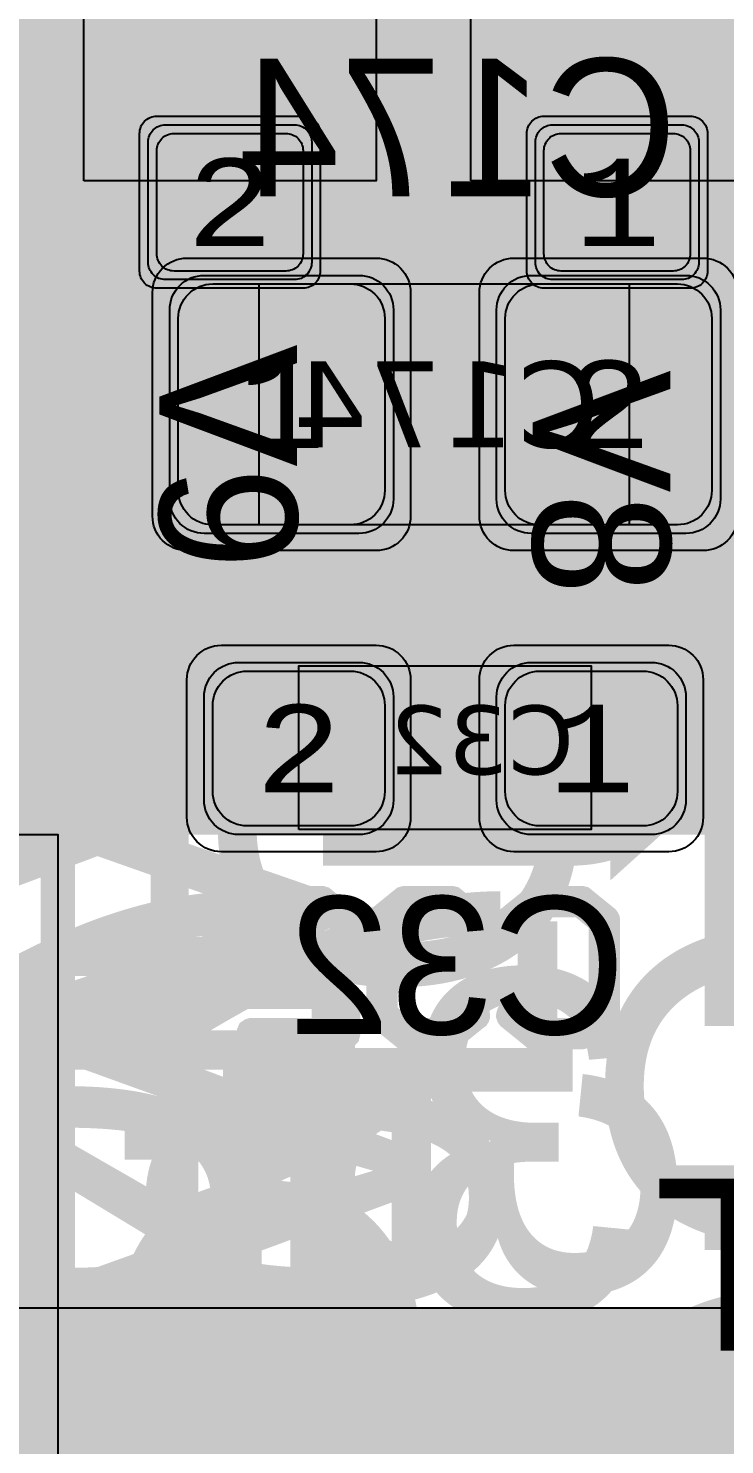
# Model space of a CAD drawing. Extents: x -28 to 199, y -61 to 255.
# Drawn here: x 136.83 to 140.88, y 65.7 to 73.94 of the extents above; entities that cross this region are included whole.
import ezdxf
from ezdxf.enums import TextEntityAlignment as Align

# ---------------------------------------------------------------- set-up
doc = ezdxf.new("R2010")
doc.units = 0
doc.header["$MEASUREMENT"] = 0
for name, color, linetype in [('ASSEMBLY_OUTLINES_BTM', 191, 'CONTINUOUS'), ('ASSEMBLY_OUTLINES_TOP', 102, 'CONTINUOUS'), ('ASSEMBLY_PART_NUMBERS_BTM', 191, 'CONTINUOUS'), ('ASSEMBLY_PART_NUMBERS_TOP', 102, 'CONTINUOUS'), ('ASSEMBLY_REF_DES_BTM', 191, 'CONTINUOUS'), ('ASSEMBLY_REF_DES_TOP', 102, 'CONTINUOUS'), ('DRILL_DRAWING', 21, 'CONTINUOUS'), ('GENERATED_SILKSCREEN_BTM', 255, 'CONTINUOUS'), ('GENERATED_SILKSCREEN_TOP', 140, 'CONTINUOUS'), ('PART_PADS_SMD_BTM', 10, 'CONTINUOUS'), ('PART_PADS_SMD_TOP', 150, 'CONTINUOUS'), ('PIN_NUMBERS_BTM', 8, 'CONTINUOUS'), ('PIN_NUMBERS_TOP', 8, 'CONTINUOUS'), ('PLACEMENT_OUTLINES_BTM', 222, 'CONTINUOUS'), ('PLACEMENT_OUTLINES_TOP', 130, 'CONTINUOUS'), ('PLANE_DATA_LAYER_BOTTOM', 10, 'CONTINUOUS'), ('PLANE_SHAPES_LAYER_2', 230, 'CONTINUOUS'), ('PLANE_SHAPES_LAYER_3', 81, 'CONTINUOUS'), ('PLANE_SHAPES_LAYER_BOTTOM', 10, 'CONTINUOUS'), ('SILKSCREEN_OUTLINES_BTM', 211, 'CONTINUOUS'), ('SILKSCREEN_OUTLINES_TOP', 150, 'CONTINUOUS'), ('SILKSCREEN_REF_DES_BTM', 211, 'CONTINUOUS'), ('SILKSCREEN_REF_DES_TOP', 150, 'CONTINUOUS'), ('SOLDERMASK_PADS_BTM', 12, 'CONTINUOUS'), ('SOLDERMASK_PADS_TOP', 180, 'CONTINUOUS'), ('SOLDERPASTE_PADS_BTM', 12, 'CONTINUOUS'), ('SOLDERPASTE_PADS_TOP', 180, 'CONTINUOUS'), ('TRACES_LAYER_3', 81, 'CONTINUOUS'), ('TRACES_LAYER_BOTTOM', 10, 'CONTINUOUS'), ('TRACES_LAYER_TOP', 150, 'CONTINUOUS')]:
    doc.layers.add(name, color=color, linetype=linetype)
doc.styles.add('COURIER_NEW', font='COUR.TTF')
doc.styles.add('VERDANA', font='verdana.TTF')
doc.styles.add('VERIBEST_GERBER_0', font='txt')

msp = doc.modelspace()

# ---------------------------------------------------------------- hatches: boundary and pattern name
at = {"layer": 'PLANE_DATA_LAYER_BOTTOM'}
h = msp.add_hatch(color=256, dxfattribs=at)
h.paths.add_polyline_path([(169.5, 75.5762, -0.414213562373095), (169.4238, 75.5), (168.555096, 75.5, -0.414213562373095), (168.478896, 75.5762), (168.478896, 75.576202, -0.0604851549101079), (168.48111, 75.594437, 0.0604923626898883), (168.5, 75.750001), (168.5, 76.95, 0.414213562373095), (167.85, 77.6), (166.65, 77.6, 0.414213562373095), (166, 76.95), (166, 75.749999, 0.0604915906442908), (166.01889, 75.594437, -0.060485154910108), (166.021104, 75.576202), (166.021104, 75.5762, -0.414213562373095), (165.944904, 75.5), (162.827052, 75.5, -0.6109691680550992), (162.765167, 75.62066, 0.1570208344114398), (163, 76.349999), (163, 76.35, 0.9999999999999999), (160.5, 76.35), (160.5, 76.349999, 0.1570208344114398), (160.734833, 75.62066, -0.6109691680550992), (160.672948, 75.5), (159, 75.5), (159, 67), (159.977682, 66.022318, -0.1989099556854013), (160, 65.968437), (160, 60.5), (169.4238, 60.5, -0.414213562373095), (169.5, 60.4238), (169.5, 57.0762, -0.414213562373095), (169.4238, 57), (168.5762, 57, -0.414213562373095), (168.5, 57.0762), (168.5, 58.2, 0.414213562373095), (167.85, 58.85), (166.65, 58.85, 0.414213562373095), (166, 58.2), (166, 57.0762, -0.414213562373095), (165.9238, 57), (162.968376, 57, -0.414213562373095), (162.892176, 57.0762, -0.1018534239435747), (162.898371, 57.106296, 1.5184150743120406), (160.601629, 57.106296, -0.1018534239435747), (160.607824, 57.0762, -0.414213562373095), (160.531624, 57), (157.5762, 57, -0.414213562373095), (157.5, 57.0762), (157.5, 63), (135.0762, 63, -0.414213562373095), (135, 63.0762), (135, 63.4588, -0.414213562373095), (135.0762, 63.535), (135.215, 63.535, 0.414213562373095), (135.665, 63.985), (135.665, 65.015, 0.414213562373095), (135.215, 65.465), (135.0762, 65.465, -0.414213562373095), (135, 65.5412), (135, 66.4238, -0.414213562373095), (135.0762, 66.5), (156.5, 66.5), (156.5, 77.9238, -0.414213562373095), (156.5762, 78), (169.4238, 78, -0.414213562373095), (169.5, 77.9238)], flags=0)
h.paths.add_polyline_path([(136.495, 63.535, 0.414213562373095), (136.945, 63.985), (136.945, 65.015, 0.414213562373095), (136.495, 65.465), (136.345, 65.465, 0.414213562373095), (135.895, 65.015), (135.895, 63.985, 0.414213562373095), (136.345, 63.535)], flags=0)
at = {"layer": 'PLANE_SHAPES_LAYER_2'}
h = msp.add_hatch(color=256, dxfattribs=at)
h.paths.add_polyline_path([(169.5, 129.25), (149.5, 129.25), (142.25, 122), (142.25, 90.5), (147.5, 90.5), (147.5, 80), (154, 80), (154, 69.25), (131.75, 69.25), (131.75, 73.25), (121.25, 73.25), (121.25, 81), (110.5, 81), (110.5, 125.75), (106.5, 125.75), (106.5, 128.75), (93.5, 128.75), (93.5, 120.25), (91.75, 120.25), (91.75, 121.5), (80, 121.5), (80, 118.25), (73.25, 118.25), (73.25, 124.5), (67.5, 124.5), (67.5, 128), (57.75, 128), (57.75, 120.25), (55.25, 120.25), (55.25, 121.5), (47.5, 121.5), (47.5, 119), (35, 119), (35, 134.75), (32.75, 134.75), (32.75, 159.75), (29.25, 159.75), (29.25, 175.25), (22.5, 175.25), (22.5, 195.25), (17.25, 195.25), (17.25, 198), (22.5, 198), (22.5, 216.5), (40.25, 216.5), (40.25, 235.5), (54.5, 235.5), (54.5, 254), (87.25, 254), (87.25, 236.25), (86.25, 236.25), (86.25, 228.75), (81, 228.75), (81, 218.75), (95.25, 218.75), (95.25, 194.5), (87, 194.5), (87, 172), (131.1, 172), (131.1, 208.75), (115.5, 208.75), (115.5, 213.75), (106.75, 213.75), (106.75, 218.75), (110.25, 222.25), (110.25, 226.25), (142.5, 226.25), (142.5, 221.5), (160.5, 221.5), (160.5, 240.75), (169.5, 240.75)])
h.paths.add_polyline_path([(35.5, 149.5), (41.75, 149.5), (41.75, 152), (39.25, 152), (39.25, 154), (37.75, 154), (37.75, 152), (35.5, 152)], flags=16)
h.paths.add_polyline_path([(37.5, 125.75), (37.5, 128.75), (42.75, 128.75), (42.75, 125.75)], flags=16)
h.paths.add_polyline_path([(52, 127.75), (52, 130.75), (54.25, 130.75), (54.25, 127.75)], flags=16)
h.paths.add_polyline_path([(50.75, 219.5), (50.75, 226.5), (71.75, 226.5), (71.75, 219.5)], flags=16)
h.paths.add_polyline_path([(66.5, 150.75), (66.5, 177.5), (72.25, 177.5), (72.25, 150.75)], flags=16)
h.paths.add_polyline_path([(47.25, 185.25), (73, 185.25), (73, 188.25), (70.25, 188.25), (70.25, 191), (47.25, 191)], flags=16)
h.paths.add_polyline_path([(84.5, 208), (84.5, 212.75), (85, 212.75), (85, 208)], flags=16)
h.paths.add_polyline_path([(61.5, 137.25), (87.75, 137.25), (87.75, 140.5), (84.75, 140.5), (84.75, 143), (61.5, 143)], flags=16)
h.paths.add_polyline_path([(88.75, 127), (88.75, 130), (91, 130), (91, 127)], flags=16)
h.paths.add_polyline_path([(85.5, 130.25), (85.5, 132.5), (91, 132.5), (91, 130.25)], flags=16)
h.paths.add_polyline_path([(108.75, 142.25), (135.75, 142.25), (135.75, 145.75), (132.25, 145.75), (132.25, 149), (108.75, 149)], flags=16)
h.paths.add_polyline_path([(114.25, 126.75), (140.75, 126.75), (140.75, 129.75), (137.25, 129.75), (137.25, 133), (114.25, 133)], flags=16)
h.paths.add_polyline_path([(155.25, 180.25), (166.25, 180.25), (166.25, 186.25), (152.25, 186.25), (152.25, 183), (155.25, 183)], flags=16)
at = {"layer": 'PLANE_SHAPES_LAYER_3'}
h = msp.add_hatch(color=256, dxfattribs=at)
h.paths.add_polyline_path([(169.5, 129.25), (149.5, 129.25), (142.25, 122), (142.25, 90.5), (147.5, 90.5), (147.5, 80), (154, 80), (154, 69.25), (131.75, 69.25), (131.75, 73.25), (121.25, 73.25), (121.25, 81), (110.5, 81), (110.5, 125.75), (106.5, 125.75), (106.5, 128.75), (93.5, 128.75), (93.5, 120.25), (91.75, 120.25), (91.75, 121.5), (80, 121.5), (80, 118.25), (73.25, 118.25), (73.25, 124.5), (67.5, 124.5), (67.5, 127.75), (58.25, 127.75), (58.25, 130.25), (88.75, 130.25), (88.75, 127), (91, 127), (91, 132.5), (55, 132.5), (55, 131.25), (52, 131.25), (52, 127.75), (55, 127.75), (55, 127.25), (57.75, 127.25), (57.75, 120.25), (55.25, 120.25), (55.25, 121.5), (47.5, 121.5), (47.5, 119), (35, 119), (35, 134.75), (32.75, 134.75), (32.75, 159.75), (29.25, 159.75), (29.25, 175.25), (22.5, 175.25), (22.5, 195.25), (17.25, 195.25), (17.25, 198), (22.5, 198), (22.5, 216.5), (40.25, 216.5), (40.25, 235.5), (54.5, 235.5), (54.5, 254), (87.25, 254), (87.25, 236.25), (86.25, 236.25), (86.25, 228.75), (81, 228.75), (81, 218.75), (95.25, 218.75), (95.25, 194.5), (87, 194.5), (87, 172), (131.1, 172), (131.1, 208.75), (115.5, 208.75), (115.5, 213.75), (106.75, 213.75), (106.75, 218.75), (110.25, 222.25), (110.25, 226.25), (142.5, 226.25), (142.5, 221.5), (160.5, 221.5), (160.5, 240.75), (169.5, 240.75)])
h.paths.add_polyline_path([(35.5, 149.5), (41.75, 149.5), (41.75, 152), (39.25, 152), (39.25, 154), (37.75, 154), (37.75, 152), (35.5, 152)], flags=16)
h.paths.add_polyline_path([(37.5, 125.75), (37.5, 128.75), (42.75, 128.75), (42.75, 125.75)], flags=16)
h.paths.add_polyline_path([(50.75, 219.5), (50.75, 226.5), (71.75, 226.5), (71.75, 219.5)], flags=16)
h.paths.add_polyline_path([(66.5, 150.75), (66.5, 177.5), (72.25, 177.5), (72.25, 150.75)], flags=16)
h.paths.add_polyline_path([(47.25, 185.25), (73, 185.25), (73, 188.25), (70.25, 188.25), (70.25, 191), (47.25, 191)], flags=16)
h.paths.add_polyline_path([(84.5, 208), (84.5, 212.75), (85, 212.75), (85, 208)], flags=16)
h.paths.add_polyline_path([(61.5, 137.25), (87.75, 137.25), (87.75, 140.5), (84.75, 140.5), (84.75, 143), (61.5, 143)], flags=16)
h.paths.add_polyline_path([(108.75, 142.25), (135.75, 142.25), (135.75, 145.75), (132.25, 145.75), (132.25, 149), (108.75, 149)], flags=16)
h.paths.add_polyline_path([(114.25, 126.75), (140.75, 126.75), (140.75, 129.75), (137.25, 129.75), (137.25, 133), (114.25, 133)], flags=16)
h.paths.add_polyline_path([(155.25, 180.25), (166.25, 180.25), (166.25, 186.25), (152.25, 186.25), (152.25, 183), (155.25, 183)], flags=16)
at = {"layer": 'PLANE_SHAPES_LAYER_BOTTOM'}
msp.add_hatch(color=256, dxfattribs=at).paths.add_polyline_path([(169.5, 75.5), (159, 75.5), (159, 67), (160, 66), (160, 60.5), (169.5, 60.5), (169.5, 57), (157.5, 57), (157.5, 63), (135, 63), (135, 66.5), (156.5, 66.5), (156.5, 78), (169.5, 78)], flags=0)

# ---------------------------------------------------------------- linework, layer by layer
at = {"layer": 'ASSEMBLY_OUTLINES_BTM'}
for points in [[(138.17, 71.05), (138.17, 72.45), (140.32, 72.45), (140.32, 71.05)], [(138.4, 69.28), (138.4, 70.23), (140.1, 70.23), (140.1, 69.28)]]:
    msp.add_lwpolyline(points, close=True, dxfattribs=at)
at = {"layer": 'ASSEMBLY_OUTLINES_BTM', "const_width": 0.2}
msp.add_lwpolyline([(132, 65.25), (132, 69.25), (137, 69.25), (137, 65.25)], close=True, dxfattribs=at)
at = {"layer": 'ASSEMBLY_OUTLINES_TOP'}
for points in [[(137.15, 73.05), (137.15, 75.95), (138.85, 75.95), (138.85, 73.05)], [(139.4, 73.05), (139.4, 75.95), (141.1, 75.95), (141.1, 73.05)]]:
    msp.add_lwpolyline(points, close=True, dxfattribs=at)
at = {"layer": 'ASSEMBLY_OUTLINES_TOP', "const_width": 0.1}
msp.add_lwpolyline([(139.5, 73.5), (141, 73.5)], dxfattribs=at)
at = {"layer": 'GENERATED_SILKSCREEN_BTM', "const_width": 0.15}
for points in [[(138.1988, 73.2376), (137.7684, 73.6664), (137.7684, 73.2376), (138.1988, 73.2376)], [(139.6228, 72.9792), (139.6292, 72.9776), (139.6332, 72.9744), (139.6348, 72.9688), (139.6356, 72.9624), (139.6348, 72.9568), (139.6332, 72.9512), (139.6292, 72.9472), (139.6228, 72.9464), (139.3108, 72.9464), (139.3052, 72.9472), (139.3004, 72.9512), (139.298, 72.9568), (139.2972, 72.9624), (139.298, 72.9688), (139.3004, 72.9744), (139.3052, 72.9776), (139.3108, 72.9792), (139.4516, 72.9792), (139.4516, 73.7304), (139.4524, 73.736), (139.4548, 73.74), (139.4588, 73.7424), (139.4644, 73.7432), (139.4684, 73.744), (139.4724, 73.744), (139.4756, 73.7424), (139.4788, 73.7392), (139.6348, 73.52), (139.6364, 73.5168), (139.6372, 73.5144), (139.6372, 73.5088), (139.6348, 73.504), (139.6308, 73.5), (139.626, 73.4968), (139.6204, 73.4952), (139.6172, 73.4952), (139.6148, 73.496), (139.6108, 73.5008), (139.4828, 73.68), (139.4828, 72.9792), (139.6228, 72.9792)], [(137.7684, 72.9624), (137.7676, 72.956), (137.7636, 72.952), (137.758, 72.9496), (137.7524, 72.9488), (137.7468, 72.9496), (137.742, 72.952), (137.738, 72.956), (137.7364, 72.9624), (137.7364, 73.2048), (137.6988, 73.2048), (137.6932, 73.2064), (137.6884, 73.2096), (137.686, 73.2152), (137.6852, 73.2208), (137.686, 73.2272), (137.6884, 73.2328), (137.6932, 73.2368), (137.6988, 73.2376), (137.7364, 73.2376), (137.7364, 73.708), (137.7372, 73.712), (137.7396, 73.7152), (137.7428, 73.7184), (137.7468, 73.7208), (137.7516, 73.7224), (137.7564, 73.7232), (137.7604, 73.7224), (137.7644, 73.7192), (138.25, 73.2336), (138.2532, 73.2288), (138.2548, 73.224), (138.254, 73.2192), (138.2508, 73.2136), (138.2492, 73.2096), (138.246, 73.2072), (138.2428, 73.2056), (138.2388, 73.2048), (137.7684, 73.2048), (137.7684, 72.9624)], [(138.8996, 72.9704), (138.9012, 72.9648), (138.9004, 72.9592), (138.8972, 72.9544), (138.8924, 72.9512), (138.8868, 72.9496), (138.8812, 72.9488), (138.8764, 72.9504), (138.8724, 72.9552), (138.4412, 73.7224), (138.4396, 73.7264), (138.4396, 73.7296), (138.4396, 73.7328), (138.4412, 73.736), (138.4436, 73.7408), (138.4468, 73.744), (138.4508, 73.7456), (138.4548, 73.7464), (138.9948, 73.7464), (139.0004, 73.7448), (139.0052, 73.7408), (139.0076, 73.736), (139.0084, 73.7296), (139.0076, 73.724), (139.0052, 73.7184), (139.0004, 73.7144), (138.9948, 73.7136), (138.482, 73.7136), (138.8996, 72.9704)], [(140.3508, 72.9496), (140.4852, 73.0592), (140.4892, 73.0616), (140.49, 73.0648), (140.4916, 73.068), (140.4924, 73.072), (140.4924, 73.6208), (140.4916, 73.6248), (140.49, 73.628), (140.4884, 73.6296), (140.4876, 73.6312), (140.486, 73.6336), (140.3508, 73.7432), (140.3484, 73.744), (140.346, 73.7448), (140.3452, 73.7456), (140.342, 73.7464), (140.0724, 73.7464), (140.0684, 73.7456), (140.0668, 73.7448), (140.0644, 73.744), (140.062, 73.7432), (139.9268, 73.6336), (139.9236, 73.6296), (139.922, 73.6232), (139.9228, 73.6184), (139.9244, 73.6144), (139.9268, 73.6112), (139.9308, 73.608), (139.9348, 73.6056), (139.9388, 73.6048), (139.9428, 73.6048), (139.946, 73.6072), (140.078, 73.7136), (140.3364, 73.7136), (140.4596, 73.6128), (140.4596, 73.08), (140.3364, 72.9792), (140.078, 72.9792), (139.946, 73.0856), (139.9428, 73.0872), (139.9388, 73.088), (139.9348, 73.0872), (139.9308, 73.0848), (139.9268, 73.0816), (139.9244, 73.0776), (139.9228, 73.0728), (139.922, 73.068), (139.9236, 73.0632), (139.9268, 73.0592), (140.062, 72.9496), (140.0652, 72.948), (140.066, 72.9472), (140.0684, 72.9472), (140.0692, 72.9464), (140.07, 72.9464), (140.0724, 72.9464), (140.342, 72.9464), (140.3452, 72.9472), (140.3484, 72.948), (140.3508, 72.9496)], [(138.2508, 68.8732), (138.1164, 68.7636), (138.114, 68.7596), (138.1132, 68.7564), (138.1116, 68.754), (138.1108, 68.7508), (138.1108, 68.6412), (138.1116, 68.638), (138.1132, 68.6332), (138.114, 68.6292), (138.1164, 68.6276), (138.6492, 68.1948), (138.6492, 68.1092), (138.1268, 68.1092), (138.1212, 68.1076), (138.1164, 68.1044), (138.114, 68.0988), (138.1132, 68.0924), (138.114, 68.0868), (138.1164, 68.0812), (138.1212, 68.078), (138.1268, 68.0764), (138.666, 68.0764), (138.6724, 68.078), (138.6764, 68.082), (138.6804, 68.086), (138.682, 68.0924), (138.682, 68.202), (138.6812, 68.2044), (138.6796, 68.21), (138.678, 68.2124), (138.6772, 68.214), (138.6748, 68.2156), (138.1428, 68.6492), (138.1428, 68.7428), (138.2676, 68.8436), (138.526, 68.8436), (138.6564, 68.7372), (138.662, 68.7356), (138.6676, 68.7364), (138.6724, 68.7388), (138.6764, 68.7436), (138.6788, 68.7484), (138.6796, 68.754), (138.6788, 68.7596), (138.6772, 68.762), (138.6748, 68.7636), (138.5404, 68.8732), (138.5372, 68.874), (138.5356, 68.8748), (138.534, 68.8756), (138.5308, 68.8764), (138.2612, 68.8764), (138.258, 68.8756), (138.2564, 68.8748), (138.254, 68.874), (138.2508, 68.8732)], [(139.2964, 68.0796), (139.4316, 68.1892), (139.434, 68.1908), (139.4356, 68.1932), (139.4364, 68.1956), (139.4364, 68.198), (139.4356, 68.2036), (139.4324, 68.2092), (139.4284, 68.2132), (139.4236, 68.2164), (139.418, 68.2172), (139.4124, 68.2156), (139.282, 68.1092), (139.0236, 68.1092), (138.8988, 68.21), (138.8988, 68.3588), (139.022, 68.4604), (139.1548, 68.4604), (139.1612, 68.462), (139.1652, 68.4652), (139.1676, 68.4708), (139.1684, 68.4764), (139.1676, 68.482), (139.1652, 68.4868), (139.1612, 68.4908), (139.1548, 68.4924), (139.022, 68.4924), (138.8988, 68.594), (138.8988, 68.7428), (139.0236, 68.8436), (139.282, 68.8436), (139.4124, 68.7372), (139.418, 68.7356), (139.4236, 68.7364), (139.4284, 68.7388), (139.4324, 68.7436), (139.4356, 68.7484), (139.4364, 68.754), (139.4364, 68.7572), (139.4356, 68.7596), (139.434, 68.762), (139.4316, 68.7636), (139.2964, 68.8732), (139.294, 68.874), (139.2916, 68.8748), (139.2908, 68.8756), (139.2876, 68.8764), (139.018, 68.8764), (139.014, 68.8756), (139.0124, 68.8748), (139.0108, 68.874), (139.0076, 68.8732), (138.8724, 68.7636), (138.87, 68.7596), (138.8692, 68.7564), (138.8676, 68.754), (138.8668, 68.7508), (138.8668, 68.586), (138.8676, 68.5836), (138.8692, 68.578), (138.87, 68.574), (138.8724, 68.5724), (138.99, 68.4764), (138.8724, 68.3804), (138.8716, 68.3788), (138.87, 68.3772), (138.8692, 68.3764), (138.8692, 68.3748), (138.8676, 68.3692), (138.8668, 68.3668), (138.8668, 68.202), (138.8676, 68.198), (138.8692, 68.1948), (138.87, 68.1916), (138.8724, 68.1892), (139.0076, 68.0796), (139.0108, 68.078), (139.0116, 68.0772), (139.014, 68.0772), (139.0148, 68.0764), (139.0156, 68.0764), (139.018, 68.0764), (139.2876, 68.0764), (139.2908, 68.0772), (139.294, 68.078), (139.2964, 68.0796)], [(140.0508, 68.0796), (140.1852, 68.1892), (140.1892, 68.1916), (140.19, 68.1948), (140.1916, 68.198), (140.1924, 68.202), (140.1924, 68.7508), (140.1916, 68.7548), (140.19, 68.758), (140.1884, 68.7596), (140.1876, 68.7612), (140.186, 68.7636), (140.0508, 68.8732), (140.0484, 68.874), (140.046, 68.8748), (140.0452, 68.8756), (140.042, 68.8764), (139.7724, 68.8764), (139.7684, 68.8756), (139.7668, 68.8748), (139.7644, 68.874), (139.762, 68.8732), (139.6268, 68.7636), (139.6236, 68.7596), (139.622, 68.7532), (139.6228, 68.7484), (139.6244, 68.7444), (139.6268, 68.7412), (139.6308, 68.738), (139.6348, 68.7356), (139.6388, 68.7348), (139.6428, 68.7348), (139.646, 68.7372), (139.778, 68.8436), (140.0364, 68.8436), (140.1596, 68.7428), (140.1596, 68.21), (140.0364, 68.1092), (139.778, 68.1092), (139.646, 68.2156), (139.6428, 68.2172), (139.6388, 68.218), (139.6348, 68.2172), (139.6308, 68.2148), (139.6268, 68.2116), (139.6244, 68.2076), (139.6228, 68.2028), (139.622, 68.198), (139.6236, 68.1932), (139.6268, 68.1892), (139.762, 68.0796), (139.7652, 68.078), (139.766, 68.0772), (139.7684, 68.0772), (139.7692, 68.0764), (139.77, 68.0764), (139.7724, 68.0764), (140.042, 68.0764), (140.0452, 68.0772), (140.0484, 68.078), (140.0508, 68.0796)]]:
    msp.add_lwpolyline(points, dxfattribs=at)
for points in [[(139.519515, 72.450005, 1.10969e-05), (139.519508, 72.449995), (138.980492, 72.449995, 1.10969e-05), (138.980485, 72.450005), (139.519515, 72.450005)], [(139.519515, 71.049995), (138.980485, 71.049995, 1.10969e-05), (138.980492, 71.050005), (139.519508, 71.050005, 1.10969e-05), (139.519515, 71.049995)], [(139.542098, 70.230005, 1.22306e-05), (139.542089, 70.229995), (138.957911, 70.229995, 1.22306e-05), (138.957902, 70.230005), (139.542098, 70.230005)], [(137.000005, 65.25, -0.4142135624), (137, 65.249995), (136.637837, 65.249995, 1.79301e-05), (136.63782, 65.250005), (136.999995, 65.250005), (136.999995, 69.249995), (136.63782, 69.249995, 1.79301e-05), (136.637837, 69.250005), (137, 69.250005, -0.4142135624), (137.000005, 69.25), (137.000005, 65.25)], [(139.533844, 69.279995), (138.966156, 69.279995, 1.1642e-05), (138.966164, 69.280005), (139.533836, 69.280005, 1.1642e-05), (139.533844, 69.279995)]]:
    msp.add_lwpolyline(points, format="xyb", dxfattribs=at)
at = {"layer": 'GENERATED_SILKSCREEN_TOP', "const_width": 0.15}
for points in [[(137.45, 75.949995), (137.150005, 75.949995), (137.150005, 73.050005), (137.45, 73.050005), (137.45, 73.049995), (137.15, 73.049995, -0.4142135624), (137.149995, 73.05), (137.149995, 75.95, -0.4142135624), (137.15, 75.950005), (137.45, 75.950005), (137.45, 75.949995)], [(138.850005, 73.05, -0.4142135624), (138.85, 73.049995), (138.55, 73.049995), (138.55, 73.050005), (138.849995, 73.050005), (138.849995, 75.949995), (138.55, 75.949995), (138.55, 75.950005), (138.85, 75.950005, -0.4142135624), (138.850005, 75.95), (138.850005, 73.05)], [(139.7, 75.949995), (139.400005, 75.949995), (139.400005, 73.050005), (139.7, 73.050005), (139.7, 73.049995), (139.4, 73.049995, -0.4142135624), (139.399995, 73.05), (139.399995, 75.95, -0.4142135624), (139.4, 75.950005), (139.7, 75.950005), (139.7, 75.949995)], [(141.100005, 73.05, -0.4142135624), (141.1, 73.049995), (140.8, 73.049995), (140.8, 73.050005), (141.099995, 73.050005), (141.099995, 75.949995), (140.8, 75.949995), (140.8, 75.950005), (141.1, 75.950005, -0.4142135624), (141.100005, 75.95), (141.100005, 73.05)]]:
    msp.add_lwpolyline(points, format="xyb", dxfattribs=at)
for points in [[(137.5932, 71.672), (137.5932, 71.6944), (137.594, 71.6992), (137.5964, 71.7032), (137.5996, 71.7072), (137.6044, 71.7088), (138.3716, 71.9688), (138.378, 71.9688), (138.3828, 71.9664), (138.3868, 71.9624), (138.39, 71.9568), (138.3908, 71.9512), (138.39, 71.9456), (138.3876, 71.9408), (138.382, 71.9376), (137.6276, 71.684), (138.382, 71.4288), (138.3876, 71.4256), (138.39, 71.4208), (138.3908, 71.4152), (138.39, 71.4096), (138.3868, 71.404), (138.3828, 71.4), (138.378, 71.3984), (138.3716, 71.3992), (137.6044, 71.6576), (137.5996, 71.66), (137.5964, 71.664), (137.594, 71.668), (137.5932, 71.672)], [(139.7632, 71.5216), (139.7632, 71.544), (139.764, 71.5488), (139.7664, 71.5528), (139.7696, 71.5568), (139.7744, 71.5584), (140.5416, 71.8184), (140.548, 71.8184), (140.5528, 71.816), (140.5568, 71.812), (140.56, 71.8064), (140.5608, 71.8008), (140.56, 71.7952), (140.5576, 71.7904), (140.552, 71.7872), (139.7976, 71.5336), (140.552, 71.2784), (140.5576, 71.2752), (140.56, 71.2704), (140.5608, 71.2648), (140.56, 71.2592), (140.5568, 71.2536), (140.5528, 71.2496), (140.548, 71.248), (140.5416, 71.2488), (139.7744, 71.5072), (139.7696, 71.5096), (139.7664, 71.5136), (139.764, 71.5176), (139.7632, 71.5216)], [(137.5964, 71.0944), (137.706, 71.2288), (137.71, 71.2328), (137.7148, 71.2336), (137.7204, 71.2328), (137.726, 71.2296), (137.7308, 71.2264), (137.7332, 71.2208), (137.734, 71.216), (137.7324, 71.2104), (137.626, 71.08), (137.626, 70.8216), (137.7268, 70.6968), (138.014, 70.6968), (137.926, 70.8056), (137.9244, 70.8088), (137.9236, 70.8096), (137.9228, 70.812), (137.9228, 70.8152), (137.9228, 71.0848), (137.9228, 71.088), (137.9252, 71.0928), (137.926, 71.0944), (138.0348, 71.2288), (138.0356, 71.2304), (138.0372, 71.232), (138.0396, 71.2336), (138.0452, 71.2352), (138.0484, 71.236), (138.2676, 71.236), (138.2716, 71.2352), (138.2748, 71.2336), (138.2772, 71.232), (138.278, 71.2304), (138.2804, 71.2288), (138.39, 71.0944), (138.3908, 71.0912), (138.3916, 71.0888), (138.3924, 71.088), (138.3932, 71.0848), (138.3932, 70.8152), (138.3924, 70.812), (138.3924, 70.8112), (138.3916, 70.8104), (138.3908, 70.808), (138.39, 70.8048), (138.2804, 70.6704), (138.2772, 70.668), (138.2732, 70.6672), (138.2708, 70.6656), (138.2676, 70.6648), (137.7188, 70.6648), (137.7164, 70.6656), (137.7108, 70.6672), (137.7092, 70.668), (137.706, 70.6704), (137.5964, 70.8048), (137.5948, 70.8088), (137.594, 70.8096), (137.594, 70.8112), (137.594, 70.8128), (137.5932, 70.8136), (137.5932, 70.8152), (137.5932, 71.0848), (137.594, 71.088), (137.5948, 71.0912), (137.5964, 71.0944)], [(138.2596, 71.2032), (138.0564, 71.2032), (137.9548, 71.08), (137.9548, 70.8216), (138.0564, 70.6968), (138.2596, 70.6968), (138.3604, 70.8216), (138.3604, 71.08), (138.2596, 71.2032)], [(140.268, 70.5488), (140.1912, 70.5744), (140.1144, 70.5488), (140.112, 70.5488), (140.1088, 70.548), (139.8616, 70.548), (139.8592, 70.548), (139.8568, 70.5488), (139.8536, 70.5496), (139.8504, 70.5528), (139.768, 70.6328), (139.7648, 70.636), (139.764, 70.6408), (139.7632, 70.644), (139.7632, 70.9376), (139.7632, 70.94), (139.764, 70.9424), (139.7648, 70.9456), (139.768, 70.9488), (139.8504, 71.0288), (139.8536, 71.032), (139.8568, 71.0336), (139.8616, 71.0336), (140.1088, 71.0336), (140.112, 71.0336), (140.1136, 71.0336), (140.1144, 71.0328), (140.1912, 71.0072), (140.268, 71.0328), (140.2688, 71.0336), (140.2736, 71.0336), (140.4656, 71.0336), (140.4688, 71.0336), (140.4728, 71.032), (140.4768, 71.0288), (140.5592, 70.9488), (140.5616, 70.9456), (140.5624, 70.9424), (140.5632, 70.94), (140.5632, 70.9376), (140.5632, 70.644), (140.5624, 70.6408), (140.5616, 70.636), (140.5592, 70.6328), (140.4768, 70.5528), (140.472, 70.5496), (140.4688, 70.5488), (140.4656, 70.548), (140.2736, 70.548), (140.2704, 70.548), (140.2688, 70.5488), (140.268, 70.5488)], [(140.1056, 71.0016), (139.8688, 71.0016), (139.796, 70.9296), (139.796, 70.6504), (139.8688, 70.58), (140.1056, 70.58), (140.1744, 70.6032), (140.1744, 70.98), (140.1056, 71.0016)], [(140.4568, 71.0016), (140.2752, 71.0016), (140.2064, 70.98), (140.2064, 70.6032), (140.2752, 70.58), (140.4568, 70.58), (140.5304, 70.6504), (140.5304, 70.9296), (140.4568, 71.0016)]]:
    msp.add_lwpolyline(points, dxfattribs=at)
at = {"layer": 'PART_PADS_SMD_BTM'}
for points in [[(138.75, 72.5, -0.4142135624), (138.95, 72.3), (138.95, 71.2, -0.4142135624), (138.75, 71), (137.85, 71, -0.4142135624), (137.65, 71.2), (137.65, 72.3, -0.4142135624), (137.85, 72.5)], [(140.65, 72.5, -0.4142135624), (140.85, 72.3), (140.85, 71.2, -0.4142135624), (140.65, 71), (139.75, 71, -0.4142135624), (139.55, 71.2), (139.55, 72.3, -0.4142135624), (139.75, 72.5)], [(138.95, 69.45, -0.4142135624), (138.75, 69.25), (138.05, 69.25, -0.4142135624), (137.85, 69.45), (137.85, 70.05, -0.4142135624), (138.05, 70.25), (138.75, 70.25, -0.4142135624), (138.95, 70.05)], [(140.65, 69.45, -0.4142135624), (140.45, 69.25), (139.75, 69.25, -0.4142135624), (139.55, 69.45), (139.55, 70.05, -0.4142135624), (139.75, 70.25), (140.45, 70.25, -0.4142135624), (140.65, 70.05)]]:
    msp.add_lwpolyline(points, format="xyb", close=True, dxfattribs=at)
at = {"layer": 'PART_PADS_SMD_TOP'}
for points in [[(137.525, 73.275, -0.4142135624), (137.625, 73.375), (138.375, 73.375, -0.4142135624), (138.475, 73.275), (138.475, 72.575, -0.4142135624), (138.375, 72.475), (137.625, 72.475, -0.4142135624), (137.525, 72.575)], [(140.725, 72.575, -0.4142135624), (140.625, 72.475), (139.875, 72.475, -0.4142135624), (139.775, 72.575), (139.775, 73.275, -0.4142135624), (139.875, 73.375), (140.625, 73.375, -0.4142135624), (140.725, 73.275)]]:
    msp.add_lwpolyline(points, format="xyb", close=True, dxfattribs=at)
at = {"layer": 'PLACEMENT_OUTLINES_BTM'}
for points in [[(138.17, 71.05), (138.17, 72.45), (140.32, 72.45), (140.32, 71.05)], [(138.4, 69.28), (138.4, 70.23), (140.1, 70.23), (140.1, 69.28)], [(132, 65.25), (132, 69.25), (137, 69.25), (137, 65.25)]]:
    msp.add_lwpolyline(points, close=True, dxfattribs=at)
at = {"layer": 'PLACEMENT_OUTLINES_TOP'}
for points in [[(137.15, 73.05), (137.15, 75.95), (138.85, 75.95), (138.85, 73.05)], [(139.4, 73.05), (139.4, 75.95), (141.1, 75.95), (141.1, 73.05)]]:
    msp.add_lwpolyline(points, close=True, dxfattribs=at)
at = {"layer": 'PLANE_SHAPES_LAYER_BOTTOM'}
msp.add_lwpolyline([(169.5, 75.5), (159, 75.5), (159, 67), (160, 66), (160, 60.5), (169.5, 60.5), (169.5, 57), (157.5, 57), (157.5, 63), (135, 63), (135, 66.5), (156.5, 66.5), (156.5, 78), (169.5, 78)], close=True, dxfattribs=at)
at = {"layer": 'SILKSCREEN_OUTLINES_BTM'}
for points in [[(138.17, 71.05), (138.17, 72.45), (140.32, 72.45), (140.32, 71.05)], [(138.4, 69.28), (138.4, 70.23), (140.1, 70.23), (140.1, 69.28)], [(132, 65.25), (132, 69.25), (137, 69.25), (137, 65.25)]]:
    msp.add_lwpolyline(points, close=True, dxfattribs=at)
at = {"layer": 'SILKSCREEN_OUTLINES_TOP'}
for points in [[(137.15, 73.05), (137.15, 75.95), (138.85, 75.95), (138.85, 73.05)], [(139.4, 73.05), (139.4, 75.95), (141.1, 75.95), (141.1, 73.05)]]:
    msp.add_lwpolyline(points, close=True, dxfattribs=at)
at = {"layer": 'SOLDERMASK_PADS_BTM'}
for points in [[(138.85, 72.6, -0.4142135624), (139.05, 72.4), (139.05, 71.1, -0.4142135624), (138.85, 70.9), (137.75, 70.9, -0.4142135624), (137.55, 71.1), (137.55, 72.4, -0.4142135624), (137.75, 72.6)], [(140.75, 72.6, -0.4142135624), (140.95, 72.4), (140.95, 71.1, -0.4142135624), (140.75, 70.9), (139.65, 70.9, -0.4142135624), (139.45, 71.1), (139.45, 72.4, -0.4142135624), (139.65, 72.6)], [(139.05, 69.35, -0.4142135624), (138.85, 69.15), (137.95, 69.15, -0.4142135624), (137.75, 69.35), (137.75, 70.15, -0.4142135624), (137.95, 70.35), (138.85, 70.35, -0.4142135624), (139.05, 70.15)], [(140.75, 69.35, -0.4142135624), (140.55, 69.15), (139.65, 69.15, -0.4142135624), (139.45, 69.35), (139.45, 70.15, -0.4142135624), (139.65, 70.35), (140.55, 70.35, -0.4142135624), (140.75, 70.15)]]:
    msp.add_lwpolyline(points, format="xyb", close=True, dxfattribs=at)
at = {"layer": 'SOLDERMASK_PADS_TOP'}
for points in [[(137.475, 73.325, -0.4142135624), (137.575, 73.425), (138.425, 73.425, -0.4142135624), (138.525, 73.325), (138.525, 72.525, -0.4142135624), (138.425, 72.425), (137.575, 72.425, -0.4142135624), (137.475, 72.525)], [(140.775, 72.525, -0.4142135624), (140.675, 72.425), (139.825, 72.425, -0.4142135624), (139.725, 72.525), (139.725, 73.325, -0.4142135624), (139.825, 73.425), (140.675, 73.425, -0.4142135624), (140.775, 73.325)]]:
    msp.add_lwpolyline(points, format="xyb", close=True, dxfattribs=at)
at = {"layer": 'SOLDERPASTE_PADS_BTM'}
for points in [[(138.7, 72.45, -0.4142135624), (138.9, 72.25), (138.9, 71.25, -0.4142135624), (138.7, 71.05), (137.9, 71.05, -0.4142135624), (137.7, 71.25), (137.7, 72.25, -0.4142135624), (137.9, 72.45)], [(140.6, 72.45, -0.4142135624), (140.8, 72.25), (140.8, 71.25, -0.4142135624), (140.6, 71.05), (139.8, 71.05, -0.4142135624), (139.6, 71.25), (139.6, 72.25, -0.4142135624), (139.8, 72.45)], [(138.9, 69.5, -0.4142135624), (138.7, 69.3), (138.1, 69.3, -0.4142135624), (137.9, 69.5), (137.9, 70, -0.4142135624), (138.1, 70.2), (138.7, 70.2, -0.4142135624), (138.9, 70)], [(140.6, 69.5, -0.4142135624), (140.4, 69.3), (139.8, 69.3, -0.4142135624), (139.6, 69.5), (139.6, 70, -0.4142135624), (139.8, 70.2), (140.4, 70.2, -0.4142135624), (140.6, 70)]]:
    msp.add_lwpolyline(points, format="xyb", close=True, dxfattribs=at)
at = {"layer": 'SOLDERPASTE_PADS_TOP'}
for points in [[(137.575, 73.225, -0.4142135624), (137.675, 73.325), (138.325, 73.325, -0.4142135624), (138.425, 73.225), (138.425, 72.625, -0.4142135624), (138.325, 72.525), (137.675, 72.525, -0.4142135624), (137.575, 72.625)], [(140.675, 72.625, -0.4142135624), (140.575, 72.525), (139.925, 72.525, -0.4142135624), (139.825, 72.625), (139.825, 73.225, -0.4142135624), (139.925, 73.325), (140.575, 73.325, -0.4142135624), (140.675, 73.225)]]:
    msp.add_lwpolyline(points, format="xyb", close=True, dxfattribs=at)
at = {"layer": 'TRACES_LAYER_3', "const_width": 0.5}
msp.add_lwpolyline([(132.3, 83), (132.3, 77.068448), (135.475438, 73.89301), (148.01601, 73.89301), (149.223, 75.1), (149.9, 75.1)], dxfattribs=at)
at = {"layer": 'TRACES_LAYER_BOTTOM', "const_width": 0.5}
for points in [[(138.3, 71.75), (138.3, 73.893516), (137.343516, 74.85), (136, 74.85)], [(138.4, 69.75), (138.4, 70.575), (138.3, 70.675), (138.3, 71.75)], [(140.2, 71.75), (140.2, 71.65), (141.25, 70.6)], [(140.1, 69.75), (140.15, 69.75), (141, 70.6), (141.25, 70.6)], [(136.42, 70), (137.323, 70), (137.573, 69.75), (138.4, 69.75)]]:
    msp.add_lwpolyline(points, dxfattribs=at)
at = {"layer": 'TRACES_LAYER_TOP'}
for points, const_width in [([(149.1, 77.6), (147.407661, 77.6), (143.311661, 73.504), (142.834129, 73.504), (142.246, 72.915871), (142.246, 72.438339), (141.157661, 71.35), (138.45, 71.35), (137.499811, 70.399811), (133.161448, 70.399811), (124.561259, 79), (122, 79)], 0.5), ([(143.6, 76.75), (143.6, 74.640339), (143.111484, 74.151823), (142.736661, 74.151823), (141.719, 73.134162), (141.719, 72.759339), (141.157661, 72.198), (138.752, 72.198), (138.025, 72.925), (138, 72.925)], 0.254), ([(140.25, 72.925), (140.86658, 73.54158), (141.218599, 73.54158), (142.256644, 74.579625), (142.256644, 75.056644), (142.7, 75.5)], 0.254)]:
    msp.add_lwpolyline(points, dxfattribs=dict(at, const_width=const_width))

# ---------------------------------------------------------------- texts
at = {"layer": 'ASSEMBLY_PART_NUMBERS_BTM', "style": 'VERIBEST_GERBER_0', "text_generation_flag": 2}
for s, p in [('SN74AHCT1G00DBVR', (135.79, 95)), ('ERJ-3EKF4701V', (139.71, 91)), ('CL21B225KOFNNNE', (137.96, 85)), ('ERJ-3EKF4701V', (136.04, 83.75)), ('ERJ-3EKF4701V', (137.54, 83.75)), ('CL21B106KOQNNNE', (140.21, 83.5)), ('GRM21BR71H224KA01L', (136.54, 74)), ('ERJ-3EKF10R7V', (138.54, 74))]:
    msp.add_text(s, height=2.032, rotation=90, dxfattribs=at).set_placement(p, align=Align.TOP_LEFT)
for s, p in [('GRM188R71H123KA01D', (147, 75.71)), ('CL10C010BB8NNNC', (146.75, 75.29)), ('CL21B106KOQNNNE', (139.25, 74.29)), ('ERJ-3EKF2000V', (151, 73.96)), ('CL10C010BB8NNNC', (146.25, 71.79)), ('ERJ-3EKF2052V', (146.5, 68.46)), ('CL10B104KB8SFNC', (139.25, 67.21))]:
    msp.add_text(s, height=2.032, dxfattribs=at).set_placement(p, align=Align.TOP_LEFT)
at = {"layer": 'ASSEMBLY_PART_NUMBERS_TOP', "style": 'VERIBEST_GERBER_0'}
for s, p in [('LMH6644MAX/NOPB_1', (139.04, 82.25)), ('1N4148W-7-F', (142.79, 74.5))]:
    msp.add_text(s, height=2.032, rotation=270, dxfattribs=at).set_placement(p, align=Align.TOP_LEFT)
msp.add_text('TP-1_OSC_OSC', height=2.032, dxfattribs=at).set_placement((130.5, 72.46), align=Align.TOP_LEFT)
at = {"layer": 'ASSEMBLY_REF_DES_BTM', "style": 'VERDANA', "text_generation_flag": 2}
for s, height, p in [('C174', 0.5, (140.15, 72)), ('C32', 0.4, (140, 70))]:
    msp.add_text(s, height=height, dxfattribs=at).set_placement(p, align=Align.TOP_LEFT)
at = {"layer": 'ASSEMBLY_REF_DES_TOP', "style": 'VERDANA'}
msp.add_text('TP50', height=1, dxfattribs=at).set_placement((140.5, 67.25), align=Align.TOP_LEFT)
at = {"layer": 'DRILL_DRAWING', "style": 'VERIBEST_GERBER_0'}
msp.add_text('A', height=2, dxfattribs=at).set_placement((141.3, 70.6), align=Align.MIDDLE_CENTER)
at = {"layer": 'PIN_NUMBERS_BTM', "style": 'COURIER_NEW'}
for s, p in [('2', (138, 72.925)), ('1', (140.25, 72.925)), ('1', (138.3, 71.75)), ('2', (140.2, 71.75)), ('2', (138.4, 69.75)), ('1', (140.1, 69.75))]:
    msp.add_text(s, height=0.508, dxfattribs=at).set_placement(p, align=Align.MIDDLE_CENTER)
at = {"layer": 'PIN_NUMBERS_TOP', "style": 'COURIER_NEW'}
for s, p in [('2', (138, 72.925)), ('1', (140.25, 72.925)), ('1', (138.3, 71.75)), ('2', (140.2, 71.75)), ('2', (138.4, 69.75)), ('1', (140.1, 69.75))]:
    msp.add_text(s, height=0.508, dxfattribs=at).set_placement(p, align=Align.MIDDLE_CENTER)
at = {"layer": 'SILKSCREEN_REF_DES_BTM', "style": 'VERIBEST_GERBER_0', "text_generation_flag": 2}
for s, p in [('C174', (140.6, 73.76)), ('C32', (140.3, 68.89))]:
    msp.add_text(s, height=0.8, dxfattribs=at).set_placement(p, align=Align.TOP_LEFT)
at = {"layer": 'SILKSCREEN_REF_DES_TOP', "style": 'VERIBEST_GERBER_0'}
for s, p in [('V9', (138.39, 72.1)), ('V8', (140.56, 71.95))]:
    msp.add_text(s, height=0.8, rotation=270, dxfattribs=at).set_placement(p, align=Align.TOP_LEFT)

doc.saveas('drawing.dxf')
